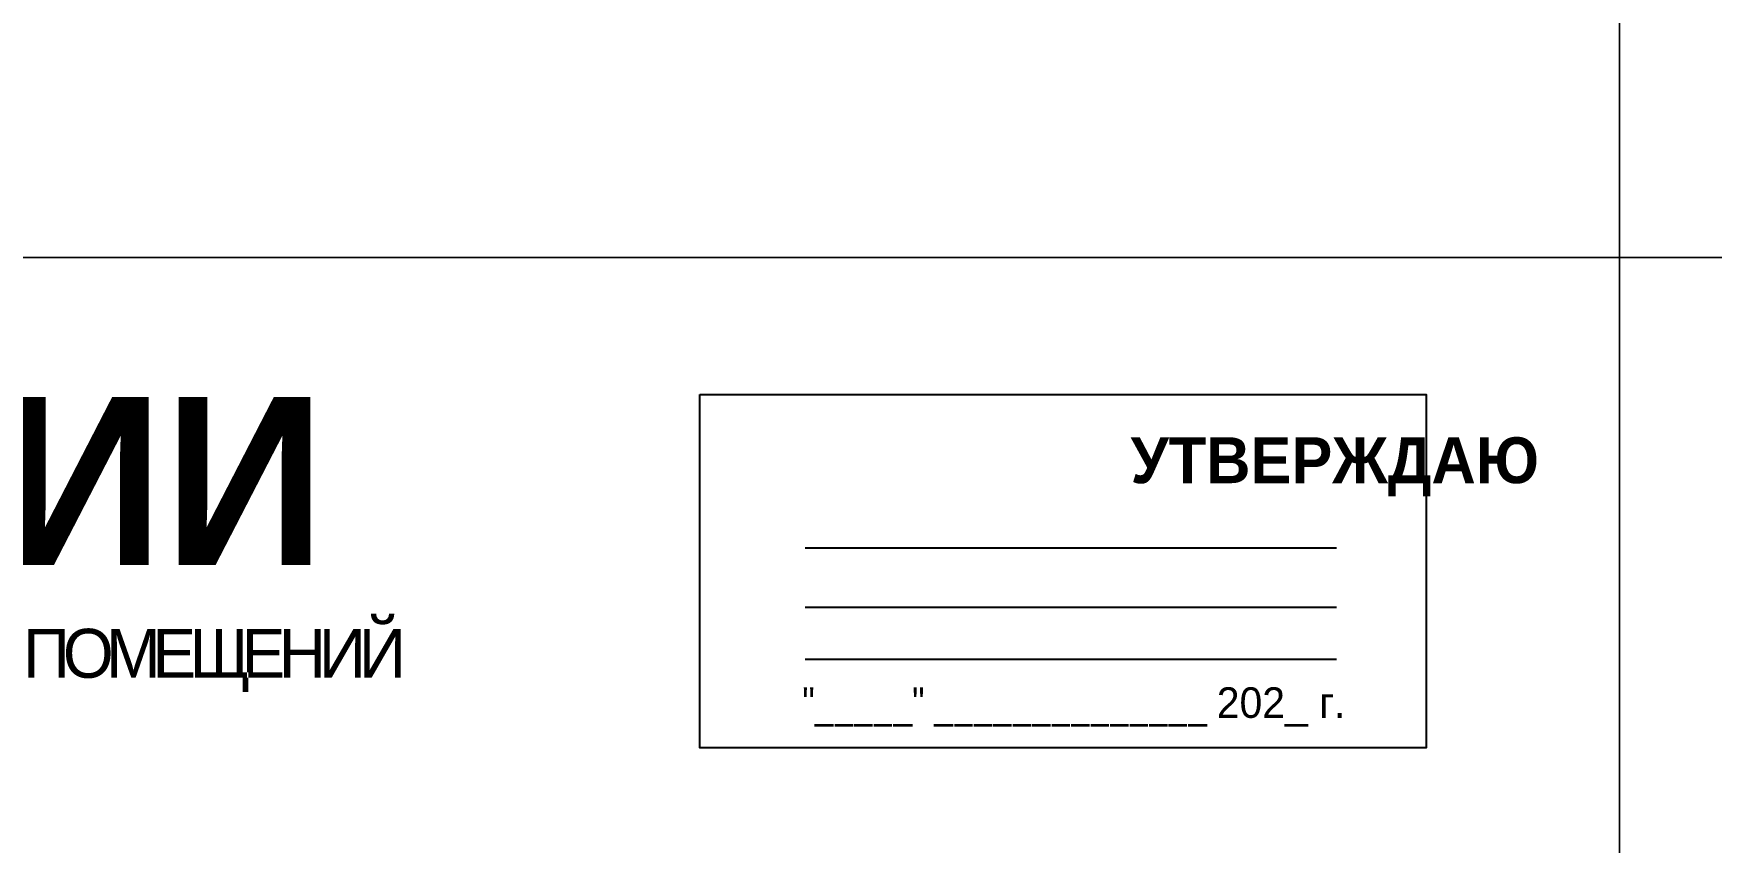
# Model space of a CAD drawing. Header units: millimetres. Extents: x 13810 to 67229, y 12374 to 21950.
# Drawn here: x 23329.6 to 23549, y 15259.1 to 15364.9 of the extents above; entities that cross this region are included whole.
import ezdxf

# ---------------------------------------------------------------- set-up
doc = ezdxf.new("R2010")
doc.units = ezdxf.units.MM
doc.styles.add('обычный', font='arial.ttf')

msp = doc.modelspace()

# ---------------------------------------------------------------- linework, layer by layer
at = {"color": 126, "lineweight": 0, "true_color": 0x008754}
for points in [[(22937.02, 15730.63), (23537.02, 15730.63), (23537.02, 15335.63), (22937.02, 15335.63)], [(23537.02, 15730.63), (24137.02, 15730.63), (24137.02, 15335.63), (23537.02, 15335.63)], [(22937.02, 15335.63), (23537.02, 15335.63), (23537.02, 14940.63), (22937.02, 14940.63)], [(23537.02, 15335.63), (24137.02, 15335.63), (24137.02, 14940.63), (23537.02, 14940.63)]]:
    msp.add_lwpolyline(points, close=True, dxfattribs=at)
msp.add_lwpolyline([(23416.74, 15317.73), (23511.74, 15317.73), (23511.74, 15271.52), (23416.74, 15271.52)], close=True)
for points in [[(23430.49, 15297.68), (23500.02, 15297.68)], [(23430.49, 15289.92), (23500.02, 15289.92)], [(23430.49, 15283.13), (23500.02, 15283.13)]]:
    msp.add_lwpolyline(points)

# ---------------------------------------------------------------- texts
at = {"lineweight": 0, "style": 'обычный'}
for s, insert, char_height, width, attachment_point in [('{\\fProxima Nova Rg|b1|i0|c204|p2;ПЛАН ЭВАКУАЦИИ}', (23090.59, 15317.41), 22, 493.8901, 1), ('\\pi-18,l18,t18;{\\fProxima Nova Rg|b1|i0|c204|p2;УТВЕРЖДАЮ\\H1.1997x; }', (23499.78, 15308.26), 6, 126.6484, 5), ('{\\fArial Narrow|b0|i0|c204|p34;"_____" ______________ \\fProxima Nova Rg|b0|i0|c204|p2;202_ г. }', (23465.65, 15276.85), 4, 78.6503, 5)]:
    msp.add_mtext(s, dxfattribs=dict(at, insert=insert, char_height=char_height, width=width, attachment_point=attachment_point))
at = {"color": 0, "lineweight": 0, "insert": (23239.89, 15287.25), "char_height": 8, "width": 449.2158, "attachment_point": 5, "style": 'обычный'}
msp.add_mtext('{\\fArial Black|b1|i0|c204|p34;\\H2x;\\T0.85;  \\fArial Narrow|b0|i0|c204|p34;\\H0.8x;\\W0.9;\\P\\fProxima Nova Rg|b0|i0|c204|p2;\\H0.5x;\\W1;\\C256;ПРИ ПОЖАРЕ  ИЛИ ДРУГИХ ЧРЕЗВЫЧАЙНЫХ СИТУАЦИЯХ  ИЗ ПОМЕЩЕНИЙ \\fProxima Nova Rg|b1|i0|c204|p2;\\H1.25x;\\PЦЭН-2 : АБК 4 ЭТАЖ}', dxfattribs=at)

doc.saveas('drawing.dxf')
